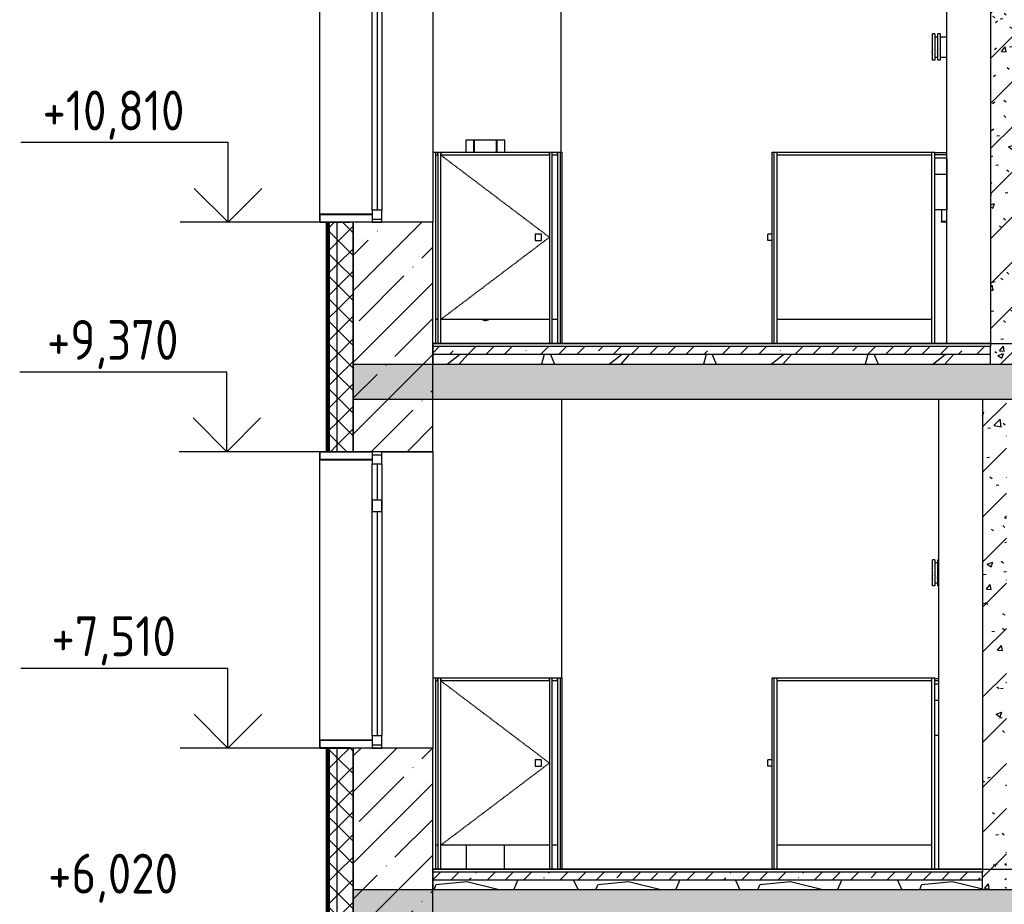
# Model space of a CAD drawing. Header units: millimetres. Extents: x -515342 to 330399, y -224905 to 507333.
# Drawn here: x 85752 to 91932, y 94561 to 100113 of the extents above; entities that cross this region are included whole.
import ezdxf

# ---------------------------------------------------------------- set-up
doc = ezdxf.new("R2010")
doc.units = ezdxf.units.MM
doc.linetypes.add('ASVP_Невидимые', pattern=[5, 3, -2])
doc.layers.get('0').update_dxf_attribs({"lineweight": 0})
for name, color, linetype, lineweight in [('_ Окна', 7, 'Continuous', 0), ('Аннотация', 7, 'Continuous', 0), ('Витраж', 7, 'Continuous', 0), ('Линии', 7, 'Continuous', 0), ('Обобщенные модели', 7, 'Continuous', 0), ('Окна', 7, 'Continuous', 0), ('Отметки', 7, 'Continuous', 0), ('Панели витража', 7, 'Continuous', 0), ('Перекрытие', 7, 'Continuous', 0), ('Сантехника', 7, 'Continuous', 0), ('Стены внутренние', 7, 'Continuous', 0), ('Стены наружные', 7, 'Continuous', 0), ('Стены несущие', 7, 'Continuous', 0), ('Стены отделка', 7, 'Continuous', 0), ('Стены перегородки', 7, 'Continuous', 0), ('Стены штриховка', 7, 'Continuous', 0)]:
    doc.layers.add(name, color=color, linetype=linetype, lineweight=lineweight)
doc.styles.add('GOST Common_1', font='', dxfattribs={"width": 0.9, "height": 250})
doc.styles.get('GOST Common_1').set_extended_font_data('GOST Common')
pattern_1 = [(45, (48650.59, 7579.1), (-70.71068, 70.71068), []), (135, (48650.59, 7579.1), (-70.71068, -70.71068), [])]
pattern_2 = [(45, (136801.12, 95610.5), (-224.5064, 224.5064), []), (45, (137025.63, 95610.5), (-224.5064, 224.5064), [396.875, -79.375, 3.353, -76.022])]
pattern_3 = [(45, (136801.12, 95610.5), (-141.4214, 141.4214), [])]
pattern_4 = [(50, (136801.12, 95610.5), (364.368, -31.8783), [38.1, -419.1]), (355, (136801.12, 95610.5), (-70.486, 382.1133), [30.48, -335.28]), (100.451, (136831.5, 95607.84), (293.885, 350.2334), [32.38, -356.18]), (46.184, (136801.12, 95712.1), (542.1585, -84.086), [57.15, -628.65]), (96.636, (136846.3, 95705.1), (474.805, 494.8554), [48.57, -534.27]), (351.184, (136801.1, 95712.1), (474.81, 494.85), [45.72, -502.92]), (21, (136851.92, 95686.7), (303.2285, -204.5305), [38.1, -419.1]), (326, (136851.92, 95686.7), (123.604, 368.376), [30.48, -335.28]), (71.451, (136877.2, 95669.65), (426.834, 163.8427), [32.38, -356.18]), (37.5, (136801.12, 95610.49), (6.17665, 169.11015), [16.764, -314.452, 16.764, -323.596, -336.55]), (37.5, (136801.12, 95610.49), (6.17665, 169.11015), [-671.576, 16.764, -319.786]), (7.5, (136801.12, 95610.5), (133.6389, 200.3615), [16.764, -177.292, 16.764, -306.832, -128.27]), (7.5, (136801.12, 95610.5), (133.6389, 200.3615), [-517.652, 16.764, -111.506]), (327.5, (136687.84, 95610.49), (271.1818, -11.45836), [16.764, -110.236, 16.764, -379.476, -525.78]), (327.5, (136687.84, 95610.49), (271.1818, -11.45836), [-523.24, 16.764, -509.016]), (317.5, (136637.04, 95610.5), (296.2585, 50.8528), [16.764, -148.336, 16.764, -246.38, -373.38]), (317.5, (136637.04, 95610.5), (296.2585, 50.8528), [-428.244, 16.764, -356.616])]
pattern_5 = [(228.013, (137532.64, 96626.49), (-8127.96659, -9144.02968), [136.689, -13532.193]), (184.97, (137441.203, 96524.893), (12191.995474, 1016.05502), [234.562, -23221.62]), (132.51, (137207.52, 96504.57), (10159.91241, -11176.07977), [165.393, -16373.889]), (267.274, (136811.283, 96250.573), (1015.889526, 20320.005773), [213.602, -21146.575]), (292.834, (136801.123, 96037.213), (-5080.074175, 12191.970117), [209.453, -20735.923]), (357.274, (136882.403, 95844.173), (-20320.005773, 1015.889526), [213.602, -21146.575]), (37.694, (137095.763, 95834.013), (-13208.042725, -10159.944606), [282.477, -27965.247]), (72.255, (137319.283, 96006.733), (7112.12749, 22351.9589), [266.688, -26402.102]), (121.43, (137400.563, 96260.733), (-8128.10005, 13207.93827), [214.325, -21218.218]), (175.236, (137288.8, 96443.61), (11175.99406, -1016.06972), [244.685, -11989.575]), (222.397, (137044.963, 96463.933), (-12192.085586, -11175.907293), [316.431, -31326.709]), (138.814, (137817.12, 96240.41), (-7111.99222, 6096.00977), [108.002, -10692.226]), (171.469, (137735.843, 96311.533), (13207.991535, -2032.054043), [205.473, -20341.855]), (225, (137532.64, 96342), (1e-13, -1016.001), [143.684, -1293.157]), (203.199, (137461.52, 96463.93), (5079.98556, 2032.0367), [77.377, -7660.249]), (291.801, (137390.4, 96433.45), (-1015.9787, 3048.0072), [109.426, -5361.901]), (30.964, (137431.04, 96331.85), (3047.9913, 2032.0134), [177.728, -5746.519]), (161.565, (137583.44, 96423.3), (2031.999, -1016.0024), [128.515, -3084.36]), (16.39, (136801.12, 96433.453), (10159.97517, 3048.081194), [180.035, -17823.531]), (70.346, (136973.84, 96484.25), (-4064.03389, -11175.98797), [151.04, -14952.887]), (293.199, (137583.44, 96626.49), (-2032.0367, 5079.98556), [154.752, -7582.873]), (343.61, (137644.4, 96484.253), (-10159.97517, 3048.081194), [180.035, -17823.531]), (339.444, (136801.12, 95803.53), (-5080.00148, 2031.99615), [173.614, -8507.094]), (294.775, (136963.68, 95742.57), (-5079.97321, 11176.01259), [145.469, -14401.437]), (66.801, (137593.6, 95610.49), (2032.0367, 5079.98556), [154.752, -7582.873]), (17.354, (137654.56, 95752.73), (-13208.00149, -4063.99474), [170.313, -16860.951]), (69.444, (137095.76, 95610.49), (-2031.99615, -5080.00148), [86.807, -8593.901]), (101.31, (137532.64, 95610.5), (-1016.0048, 4063.9989), [51.806, -5128.797]), (165.964, (137522.48, 95661.3), (3048.0036, -1015.9877), [209.453, -3979.621]), (186.009, (137319.28, 95712.093), (10159.99987, 1015.999794), [194.107, -19216.546]), (303.69, (137431.04, 96240.4), (-1015.9976, 2032.0017), [146.53, -3516.71]), (353.157, (137512.323, 96118.493), (17271.99206, -2032.068835), [255.823, -25326.404]), (60.945, (137766.32, 96088.01), (-4064.04974, -7111.97225), [104.603, -10355.757]), (90, (137817.1, 96179.5), (-1016, 1016), [60.96, -955.04]), (120.256, (137298.96, 95742.57), (4063.94492, -7112.03103), [141.147, -13973.576]), (48.013, (137227.84, 95864.49), (8127.96659, 9144.02968), [273.377, -13395.505]), (0, (137410.7, 96067.7), (1016, 1016), [264.16, -751.84]), (325.305, (137674.88, 96067.69), (-10160.01873, 7111.97318), [160.644, -15903.726]), (254.055, (137806.96, 95976.25), (-1015.97128, -4064.0072), [147.932, -7248.66]), (207.646, (137766.323, 95834.013), (-19303.995784, -10160.00796), [240.858, -23844.986]), (175.426, (137552.963, 95722.253), (-13207.99929, 1016.017778), [254.812, -25226.339])]
pattern_6 = [(45, (136801.12, 95610.5), (-114.04925, 114.04925), []), (45, (136915.17, 95610.5), (-114.04925, 114.04925), [201.613, -40.323, 3.353, -36.97])]

# ---------------------------------------------------------------- blocks, each defined once
blk = doc.blocks.new('Окно_ПВХ_2Створки_1Фрамуга-верх - АР_Окно_ОП_1820_h_х11700_2ст1фр-в-V24-О_АР_П_Разрез 1-1')
at = {"layer": '_ Окна'}
for p, q in [((-125, 2620), (-185, 2620)), ((-185, 2620), (-185, 2544)), ((-185, 2600), (-125, 2600)), ((-125, 2544), (-125, 2620)), ((-185, 2544), (-125, 2544)), ((-155, 2544), (-155, 2318)), ((-185, 2242), (-185, 2318)), ((-185, 2318), (-125, 2318)), ((-125, 2318), (-125, 2242)), ((-125, 2242), (-185, 2242)), ((-155, 2242), (-155, 836)), ((-125, 836), (-185, 836)), ((-185, 836), (-185, 760)), ((-125, 760), (-125, 836)), ((-185, 780), (-125, 780)), ((-185, 760), (-125, 760))]:
    blk.add_line(p, q, dxfattribs=at)
at = {"layer": 'Окна', "color": 253, "true_color": 0xaaaaaa}
for p, q in [((-125, 2620), (-185, 2620)), ((-185, 2620), (-185, 2544)), ((-125, 2544), (-125, 2620)), ((-185, 2318), (-185, 2544)), ((-125, 2544), (-125, 2318)), ((-185, 2318), (-185, 2242)), ((-125, 2242), (-125, 2318)), ((-185, 836), (-185, 2242)), ((-125, 2242), (-125, 836)), ((-185, 836), (-185, 760)), ((-125, 760), (-125, 836)), ((-185, 760), (-125, 760))]:
    blk.add_line(p, q, dxfattribs=at)
blk = doc.blocks.new('Прямоугольный импост - АР_Откос_Металлический_50х330 Коричневый Правый-9899922-О_АР_П_Разрез 1-1')
at = {"layer": 'Витраж', "lineweight": 18}
for p, q in [((-325, 9370), (-515, 9370)), ((-515, 9370), (-515, 9320)), ((-514, 9321), (-514, 9369)), ((-514, 9369), (-325, 9369)), ((-325, 9369), (-325, 9370)), ((-515, 9320), (-185, 9320)), ((-185, 9321), (-514, 9321))]:
    blk.add_line(p, q, dxfattribs=at)
blk = doc.blocks.new('Прямоугольный импост - АР_Откос_Металлический_50х330 Коричневый Левый-9899776-О_АР_П_Разрез 1-1')
at = {"layer": 'Витраж', "lineweight": 18}
for p, q in [((-185, 7560), (-515, 7560)), ((-515, 7560), (-515, 7510)), ((-514, 7511), (-514, 7559)), ((-514, 7559), (-185, 7559)), ((-515, 7510), (-325, 7510)), ((-325, 7511), (-514, 7511)), ((-325, 7510), (-325, 7511))]:
    blk.add_line(p, q, dxfattribs=at)
blk = doc.blocks.new('Прямоугольный импост - АР_Откос_Металлический_50х330 Коричневый Левый-9899773-О_АР_П_Разрез 1-1')
at = {"layer": 'Витраж'}
blk.add_line((-515, 7560), (-515, 9320), dxfattribs=at)
blk = doc.blocks.new('Прямоугольный импост - АР_Откос_Металлический_50х330 Белый Левый-9898759-О_АР_П_Разрез 1-1')
at = {"layer": 'Витраж', "lineweight": 18}
for p, q in [((-185, 810), (-515, 810)), ((-515, 810), (-515, 760)), ((-514, 761), (-514, 809)), ((-514, 809), (-185, 809)), ((-515, 760), (-325, 760)), ((-325, 761), (-514, 761)), ((-325, 760), (-325, 761))]:
    blk.add_line(p, q, dxfattribs=at)
blk = doc.blocks.new('Прямоугольный импост - АР_Откос_Металлический_50х330 Белый Левый-9898760-О_АР_П_Разрез 1-1')
at = {"layer": 'Витраж'}
blk.add_line((-515, 810), (-515, 2570), dxfattribs=at)
blk = doc.blocks.new('СД_Люблино_Фасады_rvt-1-О_АР_П_Разрез 1-1')
at = {"layer": 'Стены внутренние'}
h = blk.add_hatch(dxfattribs=at)
h.set_pattern_fill('FP_1', color=256, style=0, pattern_type=2)
h.set_pattern_definition([(45, (48650.6, 7579.1), (-224.5064, 224.5064), []), (45, (48875.1, 7579.1), (-224.5064, 224.5064), [396.875, -79.375, 3.353, -76.022])])
h.paths.add_polyline_path([(-300, -3570), (195, -3570), (195, 760), (-305, 760), (-305, -1000), (-300, -1000)])
h.paths.add_polyline_path([(195, 2620), (195, 4160), (-305, 4160), (-305, 2620), (-125, 2620)])
h.paths.add_polyline_path([(-185, 6020), (195, 6020), (195, 7510), (-305, 7510), (-305, 6020)])
h.paths.add_polyline_path([(-185, 9370), (195, 9370), (195, 10810), (-305, 10810), (-305, 9370)])
h.paths.add_polyline_path([(195, 12670), (195, 13840), (-305, 13840), (-305, 12670), (-125, 12670)])
at = {"layer": 'Стены наружные'}
h = blk.add_hatch(dxfattribs=at)
h.set_pattern_fill('FP_4', color=256, style=0, pattern_type=2)
h.set_pattern_definition(pattern_1)
h.paths.add_polyline_path([(-405, 200), (-405, 760), (-455, 760), (-455, 200)])
h.paths.add_polyline_path([(-455, 2620), (-405, 2620), (-405, 4160), (-455, 4160), (-455, 3450.6)])
h.paths.add_polyline_path([(-405, 6020), (-405, 7510), (-455, 7510), (-455, 6020)])
h.paths.add_polyline_path([(-405, 9370), (-405, 10810), (-455, 10810), (-455, 9370)])
h.paths.add_polyline_path([(-405, 12670), (-405, 14250), (-455, 14250), (-455, 12670)])
h = blk.add_hatch(dxfattribs=at)
h.set_pattern_fill('FP_4', color=256, style=0, pattern_type=2)
h.set_pattern_definition(pattern_1)
h.paths.add_polyline_path([(-305, 200), (-305, 760), (-405, 760), (-405, 200), (-356.6, 200)])
h.paths.add_polyline_path([(-405, 2620), (-305, 2620), (-305, 4160), (-405, 4160), (-405, 3450.6)])
h.paths.add_polyline_path([(-305, 6020), (-305, 7510), (-405, 7510), (-405, 6020), (-356.6, 6020)])
h.paths.add_polyline_path([(-305, 9370), (-305, 10810), (-405, 10810), (-405, 9370), (-356.6, 9370)])
h.paths.add_polyline_path([(-405, 12670), (-305, 12670), (-305, 14250), (-405, 14250), (-405, 13789.6)])
at = {"layer": 'Стены внутренние'}
for p, q in [((195, 12670), (195, 10810)), ((195, 9370), (195, 7510))]:
    blk.add_line(p, q, dxfattribs=at)
at = {"layer": 'Стены несущие'}
for p, q in [((-185, 10810), (-305, 10810)), ((-305, 10810), (-305, 9370)), ((-305, 9370), (-305, 10810)), ((195, 10810), (-125, 10810)), ((195, 9370), (195, 10810)), ((-305, 9370), (-185, 9370)), ((-125, 9370), (195, 9370)), ((-185, 7510), (-305, 7510)), ((-305, 7510), (-305, 6020)), ((-305, 6020), (-305, 7510)), ((195, 7510), (-125, 7510)), ((195, 6020), (195, 7510))]:
    blk.add_line(p, q, dxfattribs=at)
at = {"layer": 'Стены отделка', "lineweight": 9}
for p, q in [((-465, 10810), (-475, 10810)), ((-475, 10810), (-475, 9370)), ((-455, 10810), (-465, 10810)), ((-405, 10810), (-455, 10810)), ((-455, 10810), (-455, 9370)), ((-455, 9370), (-455, 10810)), ((-305, 10810), (-405, 10810)), ((-475, 9370), (-465, 9370)), ((-465, 9370), (-455, 9370)), ((-455, 9370), (-405, 9370)), ((-405, 9370), (-305, 9370)), ((-465, 7510), (-475, 7510)), ((-475, 7510), (-475, 6020)), ((-455, 7510), (-465, 7510)), ((-405, 7510), (-455, 7510)), ((-455, 7510), (-455, 6020)), ((-455, 6020), (-455, 7510)), ((-305, 7510), (-405, 7510))]:
    blk.add_line(p, q, dxfattribs=at)
at = {"layer": 'Стены штриховка'}
for p, q in [((-465, 9370), (-465, 10810)), ((-405, 9370), (-405, 10810)), ((-465, 6020), (-465, 7510)), ((-405, 6020), (-405, 7510))]:
    blk.add_line(p, q, dxfattribs=at)
at = {"layer": 'Витраж', "lineweight": 9}
for name, p in [('Прямоугольный импост - АР_Откос_Металлический_50х330 Белый Левый-9898760-О_АР_П_Разрез 1-1', (0, 10050)), ('Прямоугольный импост - АР_Откос_Металлический_50х330 Белый Левый-9898759-О_АР_П_Разрез 1-1', (0, 10050)), ('Прямоугольный импост - АР_Откос_Металлический_50х330 Коричневый Правый-9899922-О_АР_П_Разрез 1-1', (0, 0)), ('Прямоугольный импост - АР_Откос_Металлический_50х330 Коричневый Левый-9899773-О_АР_П_Разрез 1-1', (0, 0)), ('Прямоугольный импост - АР_Откос_Металлический_50х330 Коричневый Левый-9899776-О_АР_П_Разрез 1-1', (0, 0))]:
    blk.add_blockref(name, p, dxfattribs=at)
at = {"layer": 'Окна', "lineweight": 9}
for p in [(0, 10050), (0, 6750)]:
    blk.add_blockref('Окно_ПВХ_2Створки_1Фрамуга-верх - АР_Окно_ОП_1820_h_х11700_2ст1фр-в-V24-О_АР_П_Разрез 1-1', p, dxfattribs=at)
blk = doc.blocks.new('Прямоугольный импост - ASVP_ПерегородкаСантехническая_Профиль_18х19мм-9141849-О_АР_П_Разрез 1-1')
at = {"layer": 'Витраж'}
for p, q in [((2325.5, 7950), (2335, 7950)), ((2325.5, 6750), (2325.5, 7950))]:
    blk.add_line(p, q, dxfattribs=at)
blk = doc.blocks.new('ASVP_ПерегородкаСантехническая_Дверь - ASVP_ДверьСантехническая_Л-8879854-О_АР_П_Разрез 1-1')
at = {"layer": 'Панели витража'}
for p, q in [((2297, 7396), (2297, 7436)), ((2325.5, 7436), (2297, 7436)), ((2325.5, 7396), (2297, 7396))]:
    blk.add_line(p, q, dxfattribs=at)
blk = doc.blocks.new('ВК_01_Инсталляция с унитазом Geberit - 400_74_Geberit_Duofix_H112_Sigma_12_cm_ready_for_support_handles-10222215-О_АР_П_Разрез 1-1')
at = {"layer": 'Сантехника', "lineweight": 18}
for p, q in [((3330, 8528), (3330, 8692)), ((3345, 8692), (3330, 8692)), ((3345, 8692), (3345, 8528)), ((3345, 8675), (3364, 8675)), ((3364, 8545), (3345, 8545)), ((3345, 8528), (3330, 8528))]:
    blk.add_line(p, q, dxfattribs=at)
blk.add_arc((3372.6, 8579.3), 45.6, 159.08939, 200.91061, dxfattribs=at)
blk = doc.blocks.new('ВК_01_Инсталляция с унитазом Geberit - 400_74_Geberit_Duofix_H112_Sigma_12_cm_ready_for_support_handles-V193-О_АР_П_Разрез 1-1')
at = {"layer": 'Обобщенные модели'}
for p, q in [((3345, 7914.1), (3370, 7914.1)), ((3370, 7809.1), (3345, 7809.1)), ((3370, 7588.1), (3345, 7588.1))]:
    blk.add_line(p, q, dxfattribs=at)
at = {"layer": 'Сантехника', "lineweight": 18}
for p, q in [((3364, 8528), (3364, 8692)), ((3370, 8692), (3364, 8692)), ((3370, 8528), (3364, 8528)), ((3370, 7945), (3345, 7945)), ((3345, 7935), (3370, 7935))]:
    blk.add_line(p, q, dxfattribs=at)
blk.add_arc((3406.6, 8579.3), 45.6, 159.08939, 200.91061, dxfattribs=at)
blk = doc.blocks.new('ASVP_ПерегородкаСантехническая_Панель - ASVP_ПанельСантехническая_ЛДСП16мм-10251234-О_АР_П_Разрез 1-1')
at = {"layer": 'Панели витража'}
for p, q in [((2353, 7950), (3327, 7950)), ((2353, 7950), (2353, 7932)), ((3327, 7932), (2353, 7932)), ((3327, 7932), (3327, 7950)), ((3327, 6900), (2353, 6900))]:
    blk.add_line(p, q, dxfattribs=at)
blk = doc.blocks.new('Прямоугольный импост - ASVP_ПерегородкаСантехническая_Профиль_18х19мм-8833912-О_АР_П_Разрез 1-1')
at = {"layer": 'Витраж'}
for p, q in [((2335, 7950), (2353, 7950)), ((2335, 7950), (2335, 6750)), ((2353, 7950), (2353, 6750))]:
    blk.add_line(p, q, dxfattribs=at)
blk = doc.blocks.new('Прямоугольный импост - ASVP_ПерегородкаСантехническая_Профиль_18х19мм-8833913-О_АР_П_Разрез 1-1')
at = {"layer": 'Витраж'}
for p, q in [((3327, 7950), (3345, 7950)), ((3327, 6750), (3327, 7950)), ((3345, 6750), (3345, 7950))]:
    blk.add_line(p, q, dxfattribs=at)
blk = doc.blocks.new('ASVP_ПерегородкаСантехническая_Панель - ASVP_ПанельСантехническая_ЛДСП16мм-9055898-О_АР_П_Разрез 1-1')
at = {"layer": 'Панели витража'}
for p, q in [((213, 7950), (226.5, 7950)), ((213, 7932), (213, 7950)), ((226.5, 7932), (213, 7932)), ((226.5, 7932), (226.5, 7950)), ((226.5, 6900), (213, 6900))]:
    blk.add_line(p, q, dxfattribs=at)
blk = doc.blocks.new('Прямоугольный импост - ASVP_ПерегородкаСантехническая_Профиль_18х19мм-V194-О_АР_П_Разрез 1-1')
at = {"layer": 'Витраж'}
for p, q in [((977, 7950), (995, 7950)), ((977, 7950), (977, 6750)), ((995, 6750), (995, 7950))]:
    blk.add_line(p, q, dxfattribs=at)
blk = doc.blocks.new('Прямоугольный импост - ASVP_ПерегородкаСантехническая_Профиль_18х19мм-9141850-О_АР_П_Разрез 1-1')
at = {"layer": 'Витраж'}
for p in [(195, 7950), (213, 6750)]:
    blk.add_line(p, (213, 7950), dxfattribs=at)
blk = doc.blocks.new('ASVP_ПерегородкаСантехническая_Панель - ASVP_ПанельСантехническая_ЛДСП16мм-10231520-О_АР_П_Разрез 1-1')
at = {"layer": 'Панели витража'}
for p, q in [((944.5, 7950), (977, 7950)), ((944.5, 7932), (944.5, 7950)), ((977, 7932), (944.5, 7932)), ((977, 7932), (977, 7950)), ((977, 6900), (944.5, 6900))]:
    blk.add_line(p, q, dxfattribs=at)
blk = doc.blocks.new('Прямоугольный импост - ASVP_ПерегородкаСантехническая_Профиль_18х19мм-8968557-О_АР_П_Разрез 1-1')
at = {"layer": 'Витраж'}
for p, q in [((926.5, 7950), (944.5, 7950)), ((926.5, 7950), (926.5, 6750)), ((944.5, 6750), (944.5, 7950))]:
    blk.add_line(p, q, dxfattribs=at)
blk = doc.blocks.new('ASVP_ПерегородкаСантехническая_Дверь - ASVP_ДверьСантехническая_Л-V195-О_АР_П_Разрез 1-1')
at = {"layer": 'Панели витража'}
for p, q in [((244.5, 7950), (926.5, 7950)), ((244.5, 7950), (244.5, 7932)), ((926.5, 7932), (244.5, 7932)), ((926.5, 7932), (926.5, 7950)), ((836.5, 7436), (836.5, 7396)), ((876.5, 7436), (836.5, 7436)), ((876.5, 7396), (876.5, 7436)), ((836.5, 7396), (876.5, 7396)), ((926.5, 6900), (244.5, 6900))]:
    blk.add_line(p, q, dxfattribs=at)
at = {"layer": 'Панели витража', "linetype": 'ASVP_Невидимые'}
for p, q in [((244.5, 7932), (926.5, 7416)), ((926.5, 7416), (244.5, 6900))]:
    blk.add_line(p, q, dxfattribs=at)
blk = doc.blocks.new('Прямоугольный импост - ASVP_ПерегородкаСантехническая_Профиль_18х19мм-V196-О_АР_П_Разрез 1-1')
at = {"layer": 'Витраж'}
for p, q in [((995, 7950), (1004.5, 7950)), ((1004.5, 7950), (1004.5, 6750))]:
    blk.add_line(p, q, dxfattribs=at)
blk = doc.blocks.new('ВК_01_Инсталляция с унитазом Geberit - 400_74_Geberit_Duofix_H112_Sigma_12_cm_ready_for_support_handles-V197-О_АР_П_Разрез 1-1')
at = {"layer": 'Обобщенные модели'}
for p, q in [((405, 6900), (405, 6750)), ((645.3, 6750), (645.3, 6900))]:
    blk.add_line(p, q, dxfattribs=at)
blk = doc.blocks.new('ВК_01_Инсталляция с унитазом Geberit - 400_74_Geberit_Duofix_H112_Sigma_12_cm_ready_for_support_handles-V202-О_АР_П_Разрез 1-1')
at = {"layer": 'Сантехника', "lineweight": 18}
for p, q in [((3330, 11828), (3330, 11992)), ((3345, 11992), (3330, 11992)), ((3345, 11992), (3345, 11828)), ((3345, 11975), (3364, 11975)), ((3345, 11828), (3330, 11828)), ((3364, 11845), (3345, 11845)), ((3388.5, 10818), (3388.5, 10888.1)), ((3386.5, 10818), (3420, 10818)), ((3386.5, 10810), (3386.5, 10818)), ((3420, 10810), (3386.5, 10810))]:
    blk.add_line(p, q, dxfattribs=at)
blk.add_arc((3372.6, 11879.3), 45.6, 159.08939, 200.91061, dxfattribs=at)
blk = doc.blocks.new('ВК_01_Инсталляция с унитазом Geberit - 400_74_Geberit_Duofix_H112_Sigma_12_cm_ready_for_support_handles-V203-О_АР_П_Разрез 1-1')
at = {"layer": 'Обобщенные модели'}
blk.add_arc((3413.3, 11208.1), 6.58, 0, 65.53332, dxfattribs=at)
blk = doc.blocks.new('ВК_01_Инсталляция с унитазом Geberit - 400_74_Geberit_Duofix_H112_Sigma_12_cm_ready_for_support_handles-V204-О_АР_П_Разрез 1-1')
at = {"layer": 'Обобщенные модели'}
for p, q in [((3345, 11214.1), (3416, 11214.1)), ((3419.9, 11208.1), (3419.9, 10888.1)), ((3419.9, 11109.1), (3345, 11109.1)), ((3419.9, 10888.1), (3345, 10888.1))]:
    blk.add_line(p, q, dxfattribs=at)
blk.add_arc((3413.3, 11208.1), 6.58, 0, 65.53332, dxfattribs=at)
at = {"layer": 'Сантехника', "lineweight": 18}
for p, q in [((3364, 11828), (3364, 11992)), ((3379, 11992), (3364, 11992)), ((3379, 11992), (3379, 11828)), ((3379, 11975), (3420, 11975)), ((3379, 11828), (3364, 11828)), ((3420, 11845), (3379, 11845)), ((3420, 11245), (3345, 11245)), ((3345, 11235), (3420, 11235))]:
    blk.add_line(p, q, dxfattribs=at)
blk.add_arc((3406.6, 11879.3), 45.6, 159.08939, 200.91061, dxfattribs=at)
blk = doc.blocks.new('ВК_01_Инсталляция с унитазом Geberit - 400_74_Geberit_Duofix_H112_Sigma_12_cm_ready_for_support_handles-V205-О_АР_П_Разрез 1-1')
at = {"layer": 'Обобщенные модели'}
for centre, radius, start, end in [((529.7, 10252.5), 58.7, 244.36317, 266.8308), ((513.5, 10272.7), 79.8, 279.30517, 294.11829)]:
    blk.add_arc(centre, radius, start, end, dxfattribs=at)
at = {"layer": 'Сантехника', "lineweight": 18}
for p, q in [((401.3, 11326), (401.3, 11250)), ((647.3, 11326), (401.3, 11326)), ((452.5, 11250), (452.5, 11325.7)), ((452.5, 11325.7), (454, 11325.7)), ((454, 11325.7), (454, 11250)), ((594.5, 11250), (594.5, 11325.7)), ((594.5, 11325.7), (596, 11325.7)), ((596, 11325.7), (596, 11250)), ((647.3, 11250), (647.3, 11326))]:
    blk.add_line(p, q, dxfattribs=at)
blk = doc.blocks.new('Высотные отметки - Стрелка вверх-5091-О_АР_П_Разрез 1-1')
at = {"layer": 'Аннотация'}
for p, q in [((-1085.5, 1260), (-2385.5, 1260)), ((-1085.5, 760), (-1085.5, 1260)), ((-1085.5, 760), (-1297.6, 972.1)), ((-1085.5, 760), (-873.4, 972.1)), ((-785.5, 760), (-1385.5, 760))]:
    blk.add_line(p, q, dxfattribs=at)

msp = doc.modelspace()

# ---------------------------------------------------------------- hatches: boundary and pattern name
at = {"layer": 'Перекрытие'}
h = msp.add_hatch(dxfattribs=at)
h.set_pattern_fill('FP_19', color=256, style=0, pattern_type=2)
h.set_pattern_definition(pattern_6)
h.paths.add_polyline_path([(91109.0364, 98011.3929), (91845.5296, 98011.3929), (91845.5296, 98061.3929), (88345.5296, 98061.3929), (88345.5296, 98011.3929), (90280.27, 98011.3929)])
h = msp.add_hatch(dxfattribs=at)
h.set_pattern_fill('FP_23', color=256, style=0, pattern_type=2)
h.set_pattern_definition(pattern_5)
h.paths.add_polyline_path([(91109.0364, 97951.3929), (91845.5296, 97951.3929), (91845.5296, 98011.3929), (88345.5296, 98011.3929), (88345.5296, 97951.3929), (90280.27, 97951.3929)])
h = msp.add_hatch(dxfattribs=at)
h.set_pattern_fill('FP_1', color=256, style=0, pattern_type=2)
h.set_pattern_definition(pattern_2)
h.paths.add_polyline_path([(190085.5296, 97731.3929), (190085.5296, 97951.3929), (141000.5296, 97951.3929), (141000.5296, 97731.3929), (189732.2317, 97731.3929)])
h.paths.add_polyline_path([(88622.7373, 97731.3929), (137020.5296, 97731.3929), (137020.5296, 97951.3929), (87845.5296, 97951.3929), (87845.5296, 97731.3929)])
h = msp.add_hatch(dxfattribs=at)
h.set_pattern_fill('FP_19', color=256, style=0, pattern_type=2)
h.set_pattern_definition(pattern_6)
h.paths.add_polyline_path([(91109.0364, 94711.3929), (91795.5296, 94711.3929), (91795.5296, 94761.3929), (88345.5296, 94761.3929), (88345.5296, 94711.3929), (90694.6532, 94711.3929)])
h = msp.add_hatch(dxfattribs=at)
h.set_pattern_fill('FP_23', color=256, style=0, pattern_type=2)
h.set_pattern_definition(pattern_5)
h.paths.add_polyline_path([(91109.0364, 94651.3929), (91795.5296, 94651.3929), (91795.5296, 94711.3929), (88345.5296, 94711.3929), (88345.5296, 94651.3929), (90694.6532, 94651.3929)])
h = msp.add_hatch(dxfattribs=at)
h.set_pattern_fill('FP_1', color=256, style=0, pattern_type=2)
h.set_pattern_definition(pattern_2)
h.paths.add_polyline_path([(87845.5296, 94431.3929), (137410.5296, 94431.3929), (137410.5296, 94651.3929), (87845.5296, 94651.3929), (87845.5296, 94435.9791)])
h.paths.add_polyline_path([(141249.4004, 94431.3929), (190085.5296, 94431.3929), (190085.5296, 94651.3929), (140610.5296, 94651.3929), (140610.5296, 94431.3929), (141042.2088, 94431.3929)])
at = {"layer": 'Стены внутренние'}
h = msp.add_hatch(dxfattribs=at)
h.set_pattern_fill('FP_2', color=256, style=0, pattern_type=2)
h.set_pattern_definition(pattern_3)
h.paths.add_polyline_path([(91937.8027, 97951.3929), (91995.5296, 97951.3929), (91995.5296, 101317.557), (91845.5296, 101317.557), (91845.5296, 97951.3929)])
h = msp.add_hatch(dxfattribs=at)
h.set_pattern_fill('FP_3', color=256, style=0, pattern_type=2)
h.set_pattern_definition(pattern_4)
h.paths.add_polyline_path([(91937.8027, 97951.3929), (91995.5296, 97951.3929), (91995.5296, 101317.557), (91845.5296, 101317.557), (91845.5296, 97951.3929)])
h = msp.add_hatch(dxfattribs=at)
h.set_pattern_fill('FP_2', color=256, style=0, pattern_type=2)
h.set_pattern_definition(pattern_3)
h.paths.add_polyline_path([(91945.5296, 94651.3929), (91945.5296, 97731.3929), (91795.5296, 97731.3929), (91795.5296, 94651.3929), (91937.8027, 94651.3929)])
h = msp.add_hatch(dxfattribs=at)
h.set_pattern_fill('FP_3', color=256, style=0, pattern_type=2)
h.set_pattern_definition(pattern_4)
h.paths.add_polyline_path([(91945.5296, 94651.3929), (91945.5296, 97731.3929), (91795.5296, 97731.3929), (91795.5296, 94651.3929), (91937.8027, 94651.3929)])

# ---------------------------------------------------------------- linework, layer by layer
at = {"layer": 'Линии'}
for p, q in [((88345.5296, 98081.3929), (137020.5296, 98081.3929)), ((88345.5296, 94781.3929), (137020.5296, 94781.3929))]:
    msp.add_line(p, q, dxfattribs=at)
at = {"layer": 'Отметки'}
for p, q in [((88270.4334, 98841.3929), (87060.0053, 98841.3929)), ((88345.5296, 97401.3929), (87052.2956, 97401.3929)), ((88295.1235, 95541.3929), (87059.2344, 95541.3929))]:
    msp.add_line(p, q, dxfattribs=at)
at = {"layer": 'Перекрытие'}
for p, q in [((91845.5296, 98081.3929), (88345.5296, 98081.3929)), ((88345.5296, 98081.3929), (88345.5296, 98061.3929)), ((88345.5296, 98061.3929), (88345.5296, 97951.3929)), ((91845.5296, 98061.3929), (88345.5296, 98061.3929)), ((91845.5296, 98011.3929), (88345.5296, 98011.3929)), ((91845.5296, 97951.3929), (91845.5296, 98061.3929)), ((87845.5296, 97951.3929), (87845.5296, 97731.3929)), ((87845.5296, 97951.3929), (137020.5296, 97951.3929)), ((87845.5296, 97731.3929), (137020.5296, 97731.3929)), ((91795.5296, 94781.3929), (88345.5296, 94781.3929)), ((88345.5296, 94781.3929), (88345.5296, 94761.3929)), ((88345.5296, 94761.3929), (88345.5296, 94651.3929)), ((91795.5296, 94761.3929), (88345.5296, 94761.3929)), ((91795.5296, 94651.3929), (91795.5296, 94761.3929)), ((91795.5296, 94711.3929), (88345.5296, 94711.3929)), ((137410.5296, 94651.3929), (87845.5296, 94651.3929)), ((87845.5296, 94651.3929), (87845.5296, 94431.3929))]:
    msp.add_line(p, q, dxfattribs=at)
at = {"layer": 'Стены внутренние'}
for p, q in [((89150.5296, 99281.3929), (89150.5296, 101061.3929)), ((91570.5296, 98081.3929), (91570.5296, 101061.3929)), ((89155.0296, 95981.3929), (89155.0296, 97731.3929)), ((91520.5296, 94781.3929), (91520.5296, 97731.3929))]:
    msp.add_line(p, q, dxfattribs=at)
at = {"layer": 'Стены перегородки'}
for p, q in [((91845.5296, 101317.557), (91845.5296, 98061.3929)), ((91795.5296, 97731.3929), (91795.5296, 94761.3929))]:
    msp.add_line(p, q, dxfattribs=at)

# ---------------------------------------------------------------- block references
msp.add_blockref('СД_Люблино_Фасады_rvt-1-О_АР_П_Разрез 1-1', (88150.5296, 88031.3929))
at = {"layer": 'Витраж'}
for name, p in [('Прямоугольный импост - ASVP_ПерегородкаСантехническая_Профиль_18х19мм-9141850-О_АР_П_Разрез 1-1', (88150.5296, 91331.3929)), ('Прямоугольный импост - ASVP_ПерегородкаСантехническая_Профиль_18х19мм-8968557-О_АР_П_Разрез 1-1', (87450.5296, 91331.3929)), ('Прямоугольный импост - ASVP_ПерегородкаСантехническая_Профиль_18х19мм-8968557-О_АР_П_Разрез 1-1', (88150.5296, 91331.3929)), ('Прямоугольный импост - ASVP_ПерегородкаСантехническая_Профиль_18х19мм-V194-О_АР_П_Разрез 1-1', (88150.5296, 91331.3929)), ('Прямоугольный импост - ASVP_ПерегородкаСантехническая_Профиль_18х19мм-V196-О_АР_П_Разрез 1-1', (88150.5296, 91331.3929)), ('Прямоугольный импост - ASVP_ПерегородкаСантехническая_Профиль_18х19мм-9141849-О_АР_П_Разрез 1-1', (88150.5296, 91331.3929)), ('Прямоугольный импост - ASVP_ПерегородкаСантехническая_Профиль_18х19мм-8833912-О_АР_П_Разрез 1-1', (88150.5296, 91331.3929)), ('Прямоугольный импост - ASVP_ПерегородкаСантехническая_Профиль_18х19мм-8833913-О_АР_П_Разрез 1-1', (88150.5296, 91331.3929)), ('Прямоугольный импост - ASVP_ПерегородкаСантехническая_Профиль_18х19мм-9141850-О_АР_П_Разрез 1-1', (88150.5296, 88031.3929)), ('Прямоугольный импост - ASVP_ПерегородкаСантехническая_Профиль_18х19мм-8968557-О_АР_П_Разрез 1-1', (87450.5296, 88031.3929)), ('Прямоугольный импост - ASVP_ПерегородкаСантехническая_Профиль_18х19мм-8968557-О_АР_П_Разрез 1-1', (88150.5296, 88031.3929)), ('Прямоугольный импост - ASVP_ПерегородкаСантехническая_Профиль_18х19мм-V194-О_АР_П_Разрез 1-1', (88150.5296, 88031.3929)), ('Прямоугольный импост - ASVP_ПерегородкаСантехническая_Профиль_18х19мм-V196-О_АР_П_Разрез 1-1', (88150.5296, 88031.3929)), ('Прямоугольный импост - ASVP_ПерегородкаСантехническая_Профиль_18х19мм-9141849-О_АР_П_Разрез 1-1', (88150.5296, 88031.3929)), ('Прямоугольный импост - ASVP_ПерегородкаСантехническая_Профиль_18х19мм-8833912-О_АР_П_Разрез 1-1', (88150.5296, 88031.3929)), ('Прямоугольный импост - ASVP_ПерегородкаСантехническая_Профиль_18х19мм-8833913-О_АР_П_Разрез 1-1', (88150.5296, 88031.3929))]:
    msp.add_blockref(name, p, dxfattribs=at)
at = {"layer": 'Отметки'}
for p in [(88145.5047, 98081.3929), (88137.795, 96641.3929), (88144.7337, 94781.3929)]:
    msp.add_blockref('Высотные отметки - Стрелка вверх-5091-О_АР_П_Разрез 1-1', p, dxfattribs=at)
at = {"layer": 'Панели витража'}
for name, p in [('ASVP_ПерегородкаСантехническая_Панель - ASVP_ПанельСантехническая_ЛДСП16мм-9055898-О_АР_П_Разрез 1-1', (88150.5296, 91331.3929)), ('ASVP_ПерегородкаСантехническая_Дверь - ASVP_ДверьСантехническая_Л-V195-О_АР_П_Разрез 1-1', (88150.5296, 91331.3929)), ('ASVP_ПерегородкаСантехническая_Панель - ASVP_ПанельСантехническая_ЛДСП16мм-10231520-О_АР_П_Разрез 1-1', (88150.5296, 91331.3929)), ('ASVP_ПерегородкаСантехническая_Панель - ASVP_ПанельСантехническая_ЛДСП16мм-10251234-О_АР_П_Разрез 1-1', (88150.5296, 91331.3929)), ('ASVP_ПерегородкаСантехническая_Дверь - ASVP_ДверьСантехническая_Л-8879854-О_АР_П_Разрез 1-1', (88150.5296, 91331.3929)), ('ASVP_ПерегородкаСантехническая_Панель - ASVP_ПанельСантехническая_ЛДСП16мм-9055898-О_АР_П_Разрез 1-1', (88150.5296, 88031.3929)), ('ASVP_ПерегородкаСантехническая_Дверь - ASVP_ДверьСантехническая_Л-V195-О_АР_П_Разрез 1-1', (88150.5296, 88031.3929)), ('ASVP_ПерегородкаСантехническая_Панель - ASVP_ПанельСантехническая_ЛДСП16мм-10231520-О_АР_П_Разрез 1-1', (88150.5296, 88031.3929)), ('ASVP_ПерегородкаСантехническая_Панель - ASVP_ПанельСантехническая_ЛДСП16мм-10251234-О_АР_П_Разрез 1-1', (88150.5296, 88031.3929)), ('ASVP_ПерегородкаСантехническая_Дверь - ASVP_ДверьСантехническая_Л-8879854-О_АР_П_Разрез 1-1', (88150.5296, 88031.3929))]:
    msp.add_blockref(name, p, dxfattribs=at)
at = {"layer": 'Сантехника'}
for name in ['ВК_01_Инсталляция с унитазом Geberit - 400_74_Geberit_Duofix_H112_Sigma_12_cm_ready_for_support_handles-V202-О_АР_П_Разрез 1-1', 'ВК_01_Инсталляция с унитазом Geberit - 400_74_Geberit_Duofix_H112_Sigma_12_cm_ready_for_support_handles-V204-О_АР_П_Разрез 1-1', 'ВК_01_Инсталляция с унитазом Geberit - 400_74_Geberit_Duofix_H112_Sigma_12_cm_ready_for_support_handles-V205-О_АР_П_Разрез 1-1', 'ВК_01_Инсталляция с унитазом Geberit - 400_74_Geberit_Duofix_H112_Sigma_12_cm_ready_for_support_handles-V203-О_АР_П_Разрез 1-1', 'ВК_01_Инсталляция с унитазом Geberit - 400_74_Geberit_Duofix_H112_Sigma_12_cm_ready_for_support_handles-V203-О_АР_П_Разрез 1-1', 'ВК_01_Инсталляция с унитазом Geberit - 400_74_Geberit_Duofix_H112_Sigma_12_cm_ready_for_support_handles-V203-О_АР_П_Разрез 1-1', 'ВК_01_Инсталляция с унитазом Geberit - 400_74_Geberit_Duofix_H112_Sigma_12_cm_ready_for_support_handles-V203-О_АР_П_Разрез 1-1', 'ВК_01_Инсталляция с унитазом Geberit - 400_74_Geberit_Duofix_H112_Sigma_12_cm_ready_for_support_handles-10222215-О_АР_П_Разрез 1-1', 'ВК_01_Инсталляция с унитазом Geberit - 400_74_Geberit_Duofix_H112_Sigma_12_cm_ready_for_support_handles-V193-О_АР_П_Разрез 1-1', 'ВК_01_Инсталляция с унитазом Geberit - 400_74_Geberit_Duofix_H112_Sigma_12_cm_ready_for_support_handles-V197-О_АР_П_Разрез 1-1']:
    msp.add_blockref(name, (88150.5296, 88031.3929), dxfattribs=at)

# ---------------------------------------------------------------- texts
at = {"layer": 'Отметки', "char_height": 250, "attachment_point": 1, "line_spacing_factor": 1.022761, "style": 'GOST Common_1'}
for s, insert, width in [('+10,810', (85896.1301, 99668.1), 1113.300668), ('+9,370', (85923.6195, 98228.1), 1028.822569), ('+7,510', (85951.9292, 96368.1), 977.532294), ('+6,020', (85930.5583, 94878.1), 1028.822569)]:
    msp.add_mtext(s, dxfattribs=dict(at, insert=insert, width=width))

doc.saveas('drawing.dxf')
